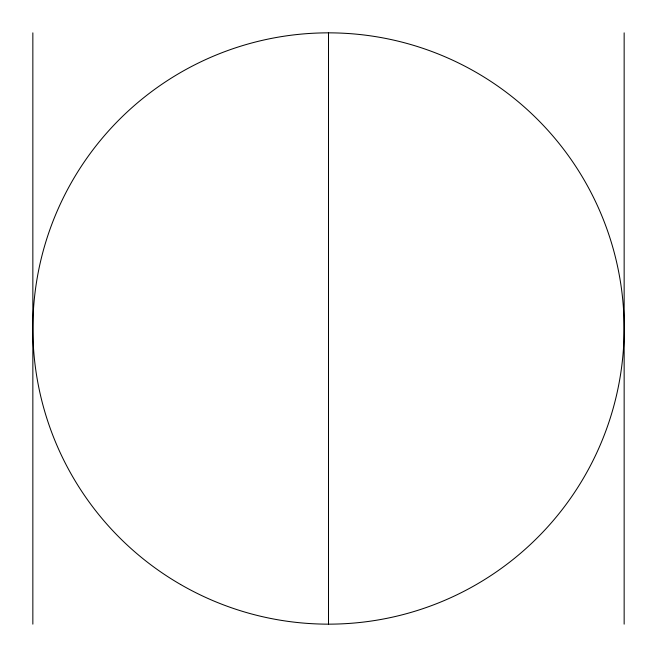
<?xml version="1.0" encoding="UTF-8"?>
<svg xmlns="http://www.w3.org/2000/svg" width="657" height="657" viewBox="0 0 657 657"><rect width="100%" height="100%" fill="white"/><g stroke="black" fill="none" stroke-linecap="round" stroke-linejoin="round"><path stroke-width="0.99" d="M624.15 32.85L624.15 624.15M328.5 32.85L328.5 624.15M32.85 32.85L32.85 624.15M180.675 584.541A295.65 295.65 0 0 0 624.15 328.5A295.65 295.65 0 0 0 180.675 72.459A295.65 295.65 0 0 0 180.675 584.541"/></g></svg>
